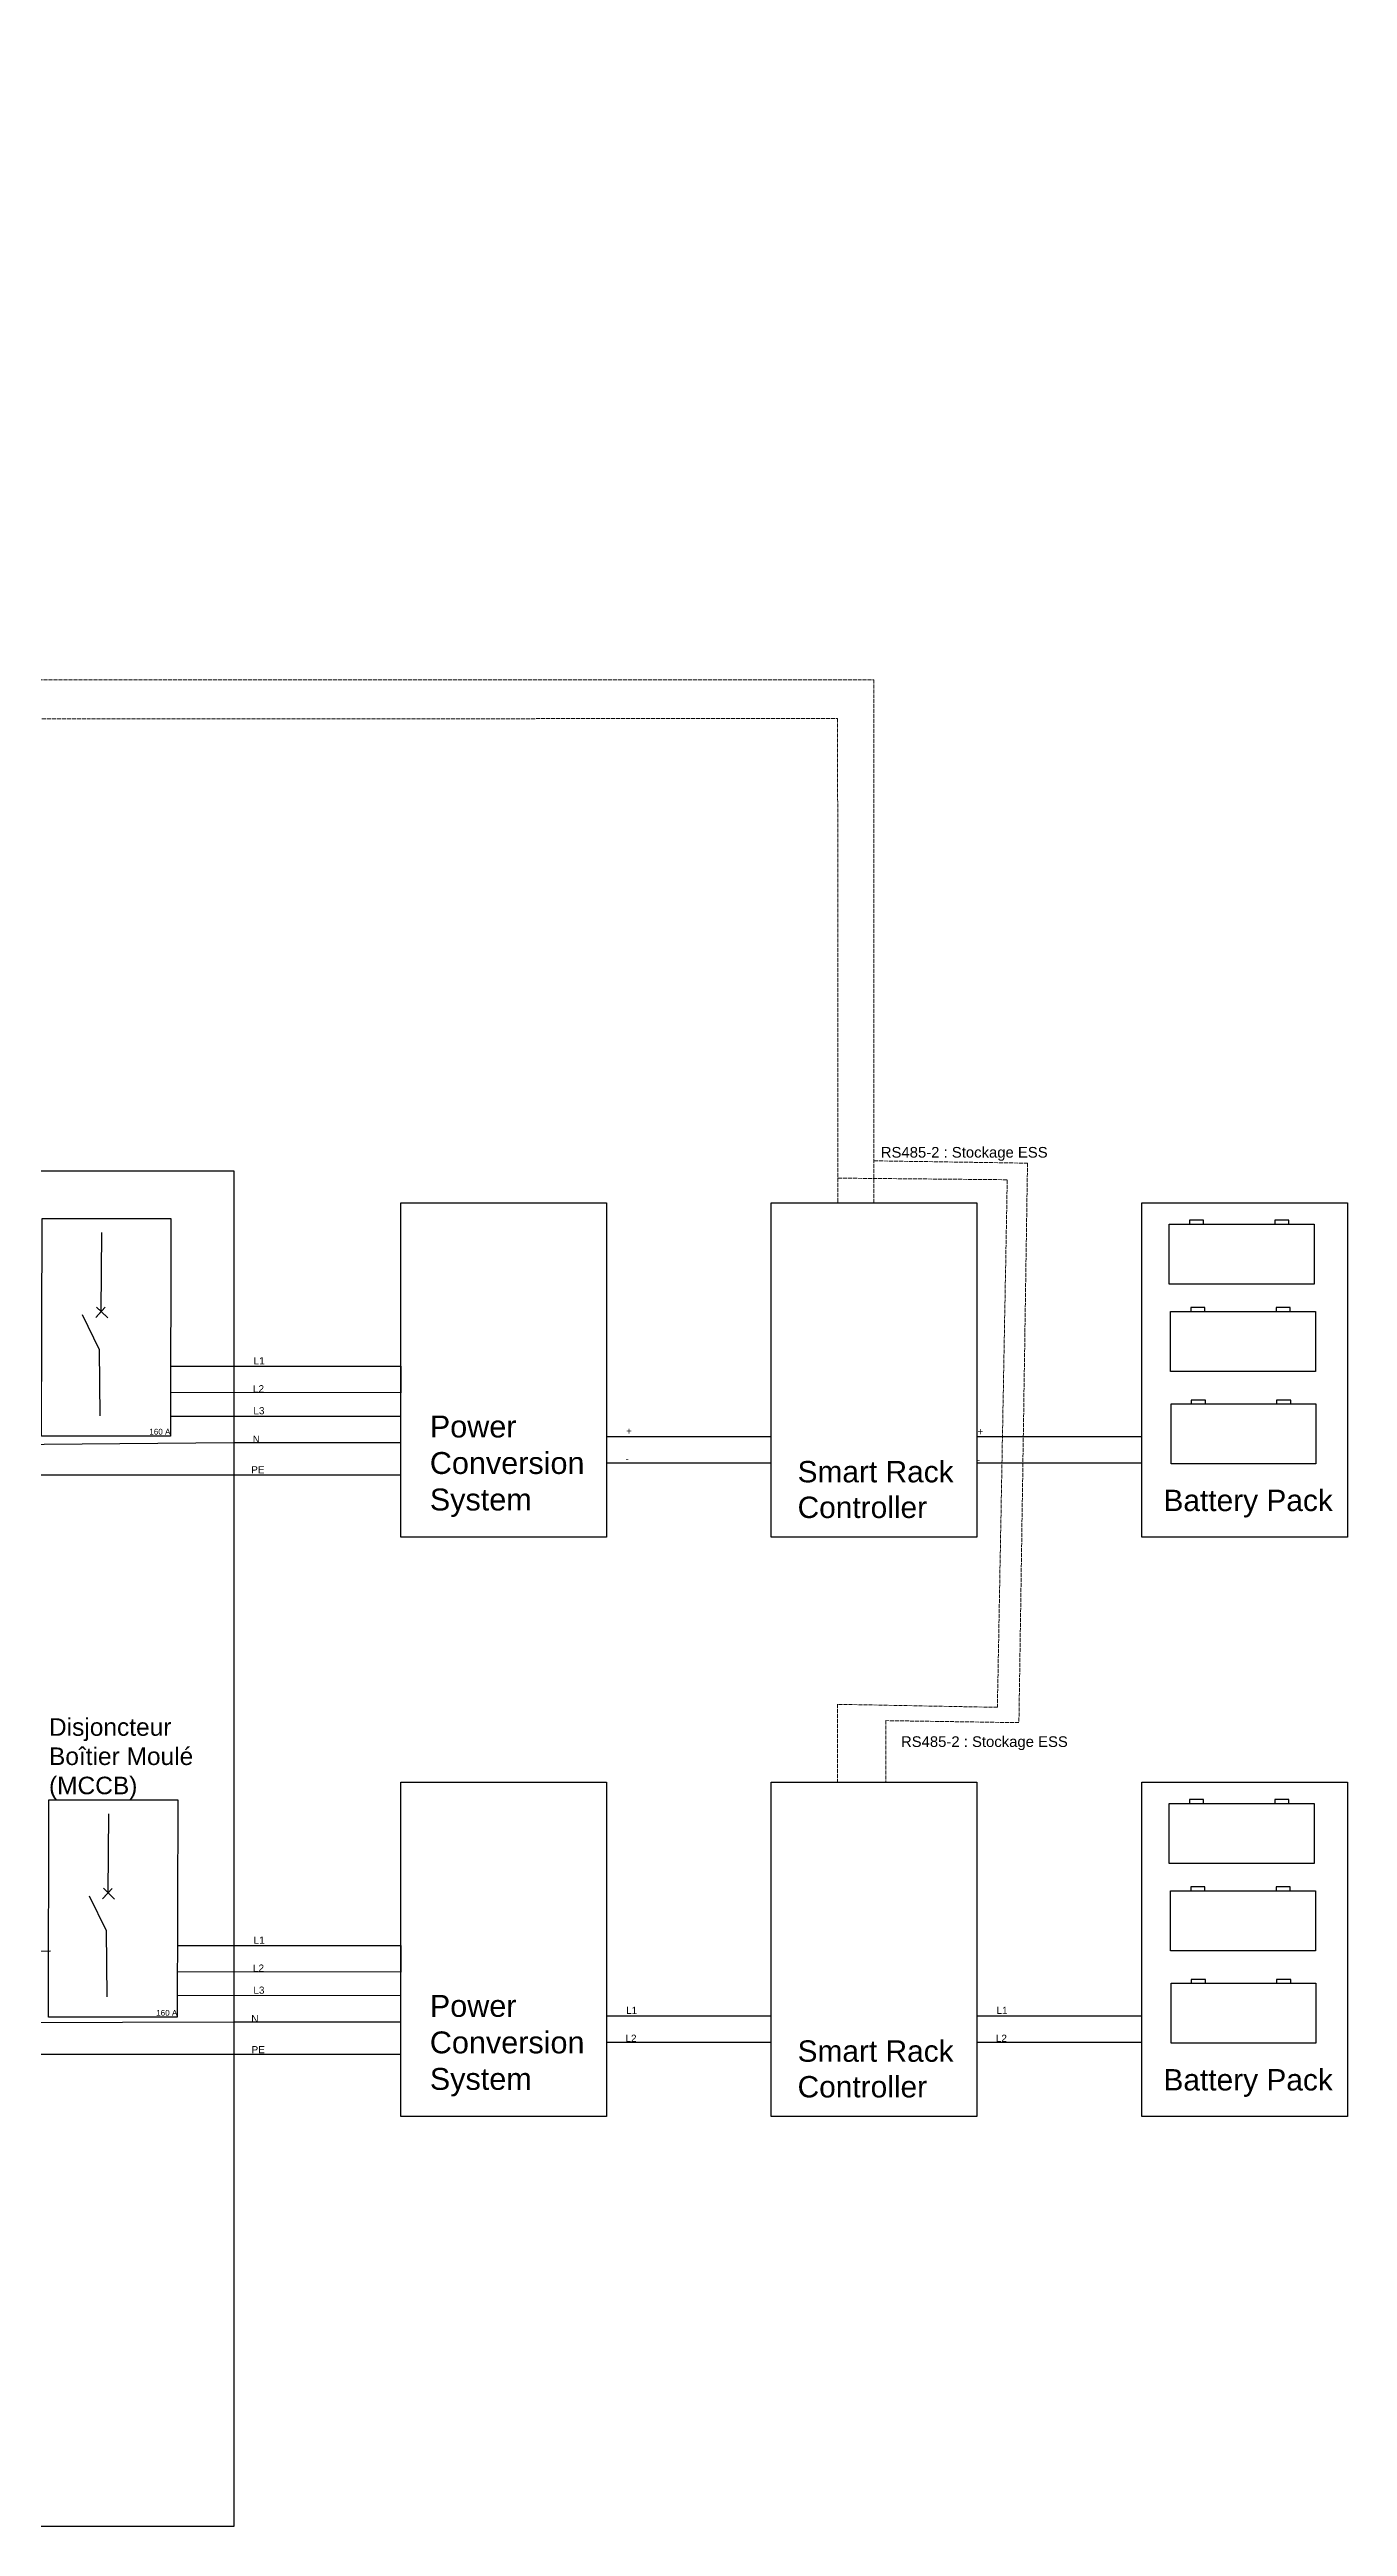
# Model space of a CAD drawing. Header units: millimetres. Extents: x 2058 to 11063, y 2202 to 7788.
# Drawn here: x 9114 to 11063, y 3595 to 7313 of the extents above; entities that cross this region are included whole.
import ezdxf

# ---------------------------------------------------------------- set-up
doc = ezdxf.new("R2010")
doc.units = ezdxf.units.MM
doc.header["$LTSCALE"] = 0.5
doc.linetypes.add('ACAD_ISO02W100', pattern=[15, 12, -3])
doc.layers.add('Communication', color=3, linetype='ACAD_ISO02W100', lineweight=5)
doc.styles.get("Standard").update_dxf_attribs({"font": 'arial.ttf'})

msp = doc.modelspace()

# ---------------------------------------------------------------- linework, layer by layer
for p, q in [((9189.2, 5361.6), (9163.6, 5413.8)), ((9183.4, 5409.9), (9197.5, 5425.4)), ((9191.5, 5418.8), (9183.4, 5409.9)), ((9201.3, 5409.4), (9184.5, 5425.5)), ((9184.5, 5425.5), (9191.5, 5418.8)), ((9191.5, 5418.8), (9201.3, 5409.4)), ((9190, 5262.4), (9189.2, 5361.6)), ((9295.7, 5336.8), (9641.6, 5336.8)), ((9641.6, 5336.8), (9641.6, 5296.8)), ((9641.6, 5296.8), (9295.6, 5297.6)), ((9295.6, 5262), (9641.6, 5261.8)), ((9641.6, 5221.8), (9390.8, 5221.8)), ((9950, 5231.4), (10197, 5231.4)), ((10506.2, 5231.4), (10753.1, 5231.4)), ((9641.3, 5173.4), (9390.5, 5173.4)), ((10197, 5191.4), (9950, 5191.4)), ((10753.1, 5191.4), (10506.2, 5191.4)), ((9199.5, 4489.2), (9173.9, 4541.4)), ((9193.7, 4537.5), (9207.8, 4553)), ((9201.8, 4546.4), (9193.7, 4537.5)), ((9211.6, 4537), (9194.8, 4553.1)), ((9194.8, 4553.1), (9201.8, 4546.4)), ((9201.8, 4546.4), (9211.6, 4537)), ((9200.3, 4390), (9199.5, 4489.2)), ((9306, 4467.2), (9641.6, 4467)), ((9641.6, 4467), (9641.6, 4427)), ((9641.6, 4427), (9305.9, 4427.8)), ((9305.9, 4392.8), (9641.6, 4392.1)), ((9641.6, 4352.1), (9390.8, 4352.1)), ((9950, 4361.7), (10197, 4361.7)), ((10506.2, 4361.7), (10753.1, 4361.7)), ((10197, 4321.7), (9950, 4321.7)), ((10753.1, 4321.7), (10506.2, 4321.7)), ((9641.3, 4303.6), (9390.5, 4303.6))]:
    msp.add_line(p, q)
for points in [[(6190.6, 5630.4), (9390.5, 5630.4), (9390.5, 3595.1), (6190.6, 3595.1)], [(9641.3, 5582), (9950, 5582), (9950, 5080.4), (9641.3, 5080.4)], [(10197.4, 5582), (10506.2, 5582), (10506.2, 5080.4), (10197.4, 5080.4)], [(10754, 5582), (11062.7, 5582), (11062.7, 5080.4), (10754, 5080.4)], [(9102.8, 5558.4), (9296.2, 5558.4), (9295.5, 5231.9), (9102.1, 5231.9)], [(10795, 5550.1), (11012.7, 5550.1), (11012.7, 5460), (10795, 5460)], [(10825.3, 5550.1), (10846.6, 5550.1), (10846.6, 5556), (10825.3, 5556)], [(10953.4, 5550.1), (10974.7, 5550.1), (10974.7, 5556), (10953.4, 5556)], [(10797.1, 5419), (11014.8, 5419), (11014.8, 5328.9), (10797.1, 5328.9)], [(10827.4, 5419), (10848.7, 5419), (10848.7, 5424.9), (10827.4, 5424.9)], [(10955.5, 5419), (10976.8, 5419), (10976.8, 5424.9), (10955.5, 5424.9)], [(10797.8, 5280.2), (11015.4, 5280.2), (11015.4, 5190.2), (10797.8, 5190.2)], [(10828.1, 5280.2), (10849.4, 5280.2), (10849.4, 5286.1), (10828.1, 5286.1)], [(10956.1, 5280.2), (10977.5, 5280.2), (10977.5, 5286.1), (10956.1, 5286.1)], [(9113.1, 4686), (9306.5, 4686), (9305.8, 4359.5), (9112.4, 4359.5)], [(9641.3, 4712.3), (9950, 4712.3), (9950, 4210.7), (9641.3, 4210.7)], [(10197.4, 4712.3), (10506.2, 4712.3), (10506.2, 4210.7), (10197.4, 4210.7)], [(10754, 4712.3), (11062.7, 4712.3), (11062.7, 4210.7), (10754, 4210.7)], [(10825.3, 4680.3), (10846.6, 4680.3), (10846.6, 4686.2), (10825.3, 4686.2)], [(10953.4, 4680.3), (10974.7, 4680.3), (10974.7, 4686.2), (10953.4, 4686.2)], [(10795, 4680.3), (11012.7, 4680.3), (11012.7, 4590.3), (10795, 4590.3)], [(10797.1, 4549.2), (11014.8, 4549.2), (11014.8, 4459.1), (10797.1, 4459.1)], [(10827.4, 4549.2), (10848.7, 4549.2), (10848.7, 4555.1), (10827.4, 4555.1)], [(10955.5, 4549.2), (10976.8, 4549.2), (10976.8, 4555.1), (10955.5, 4555.1)], [(10797.8, 4410.5), (11015.4, 4410.5), (11015.4, 4320.4), (10797.8, 4320.4)], [(10828.1, 4410.5), (10849.4, 4410.5), (10849.4, 4416.3), (10828.1, 4416.3)], [(10956.1, 4410.5), (10977.5, 4410.5), (10977.5, 4416.3), (10956.1, 4416.3)]]:
    msp.add_lwpolyline(points, close=True)
for points in [[(9191.5, 5418.8), (9192.5, 5537.4)], [(9390.8, 5221.8), (8649.4, 5215.5), (8653.5, 4735.5), (8336.2, 4732.9), (8336.8, 4670.6)], [(9390.5, 5173.4), (8731.3, 5173.4), (8738.9, 3841.3), (8353.6, 3839.1), (8355.7, 3716.8)], [(9390.8, 4352.1), (8221.5, 4348.6), (8220.6, 4651)], [(9201.8, 4546.4), (9202.8, 4665)], [(9115.5, 4458.9), (7915.7, 4451.4), (7915.7, 4626.7)], [(9390.5, 4303.6), (8651.6, 4303.6), (8651.6, 3897), (8274.9, 3897), (8276, 3717.5)]]:
    msp.add_lwpolyline(points)
at = {"layer": 'Communication'}
msp.add_line((7342.3, 6367.2), (10351.8, 6367.2), dxfattribs=at)
for points in [[(7316.7, 7313.5), (7317.2, 6307.7), (10297.2, 6309.2), (10297.6, 5582)], [(10351.8, 5582), (10351.8, 6367.2)], [(10297.6, 5619.2), (10551.9, 5616.8), (10537.1, 4824.8), (10297.1, 4829.3), (10297.1, 4712.3)], [(10351.8, 5645.2), (10582.3, 5641.7), (10569.4, 4801.8), (10369.4, 4804.8), (10369.4, 4712.3)]]:
    msp.add_lwpolyline(points, dxfattribs=at)

# ---------------------------------------------------------------- texts
at = {"attachment_point": 1}
for s, insert, char_height in [('L1', (9420.3, 5350.4), 10.73), ('L2', (9419.4, 5308.4), 10.73), ('L3', (9420, 5275.4), 10.73), ('+', (9979.6, 5245), 10.7), ('N', (9419, 5232.6), 10.7), ('+', (10507.1, 5244.1), 10.7), ('PE', (9416.7, 5186.8), 10.73), ('-', (9978.6, 5203.1), 10.7), ('-', (10506.2, 5202.2), 10.7), ('L1', (9420.3, 4480.6), 10.73), ('L2', (9419.4, 4438.7), 10.73), ('L3', (9420, 4405.6), 10.73), ('N', (9416.9, 4362.8), 10.7), ('L1', (9979.6, 4375.2), 10.73), ('L1', (10535.7, 4375.2), 10.73), ('PE', (9417.2, 4316.2), 10.73), ('L2', (9978.6, 4333.3), 10.73), ('L2', (10534.7, 4333.3), 10.73)]:
    msp.add_mtext_dynamic_manual_height_columns(s, width=125.737, gutter_width=53.7, heights=[0], dxfattribs=dict(at, insert=insert, char_height=char_height))
for s, insert, char_height, width in [('160 A', (9263.8, 5242.9), 8.68, 31.903), ('Power Conversion System', (9684.9, 5262.8), 32.872, 256.572), ('Smart Rack \\PController', (10237.1, 5194.6), 32.104, 250.576), (' Battery Pack', (10774, 5151.5), 32.104, 279.863), ('Disjoncteur Boîtier Moulé (MCCB)', (9113.1, 4808.4), 26.322, 230.838), ('Power Conversion System', (9684.9, 4393), 32.872, 256.572), ('160 A', (9274.1, 4370.5), 8.68, 31.903), ('Smart Rack \\PController', (10237.1, 4324.8), 32.104, 250.576), (' Battery Pack', (10774, 4281.7), 32.104, 279.863)]:
    msp.add_mtext(s, dxfattribs=dict(at, insert=insert, char_height=char_height, width=width))
at = {"layer": 'Communication', "char_height": 15.974, "width": 260.027, "attachment_point": 1}
for insert in [(10362, 5666), (10392.3, 4781.3)]:
    msp.add_mtext('RS485-2 : Stockage ESS', dxfattribs=dict(at, insert=insert))

doc.saveas('drawing.dxf')
